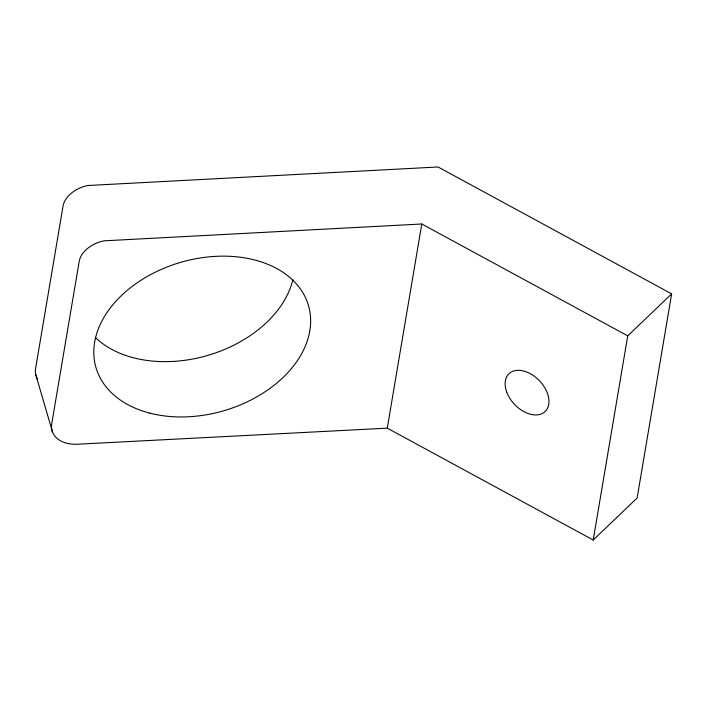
<?xml version="1.0" encoding="UTF-8"?>
<svg xmlns="http://www.w3.org/2000/svg" width="707" height="707" viewBox="0 0 707 707"><rect width="100%" height="100%" fill="white"/><g stroke="black" fill="none" stroke-linecap="round" stroke-linejoin="round"><path stroke-width="1.06" d="M387.268 428.15L421.796 223.995L104.009 240.831A27.927 19.496 -16.3 0 0 80.315 257.604L79.396 260.264L51.726 423.873A30.189 21.077 -16.3 0 0 77.363 444.226L387.268 428.15L593.208 540.015L637.122 498.02L671.65 293.865L438.066 166.985L87.862 185.508A27.927 19.496 -16.3 0 0 64.169 202.282L63.25 204.942L35.58 368.55A30.189 21.077 -16.3 0 0 37.665 379.279M593.208 540.015L627.736 335.86L671.65 293.865M421.796 223.995L627.736 335.86M35.624 374.153L52.539 432.127M292.839 279.698A110.681 77.275 -16.3 0 1 207.938 355.356A110.681 77.275 -16.3 0 1 95.472 337.593M149.972 413.188A110.681 77.275 -16.3 0 0 310.62 319.343A110.681 77.275 -16.3 0 0 146.04 277.171A110.681 77.275 -16.3 0 0 149.972 413.188M506.663 391.899A26.159 17.162 46.3 0 0 544.231 412.305A26.159 17.162 46.3 0 0 530.259 373.667A26.159 17.162 46.3 0 0 506.663 391.899"/></g></svg>
